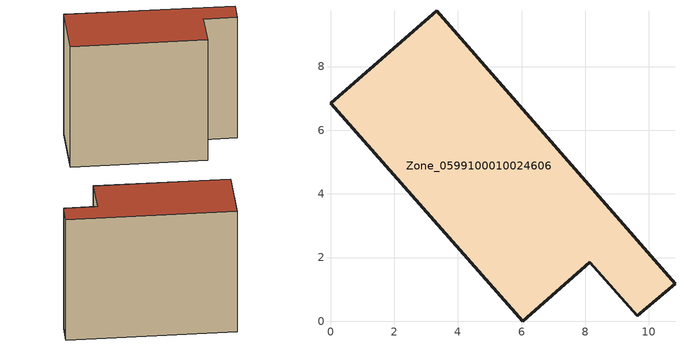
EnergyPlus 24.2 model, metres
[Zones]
Zone_0599100010024606
 floor ground (C_G): 0,6.85 3.33,9.75 10.82,1.18 9.62,0.18 8.13,1.86 6.04,0 z0
 wall outside (C_F): 3.33,9.75 0,6.85 6.04,0 8.13,1.86 9.62,0.18 10.82,1.18 3.33,9.75 z0:9.12
 roof outside (C_R): 10.82,1.18 3.33,9.75 0,6.85 6.04,0 8.13,1.86 9.62,0.18 z9.12
[BUILDING]
Pand.0599100010024606: North Axis=0; Terrain=City; Loads Convergence Tolerance Value=0.04; Temperature Convergence Tolerance Value=0.4; Solar Distribution=FullExterior; Maximum Number of Warmup Days=25; Minimum Number of Warmup Days=1
[Site:Location]
Rotterdam.The.Hague.AP_ZH_NLD Design_Conditions: Latitude=51.96; Longitude=4.45; Time Zone=1; Elevation=-4.5
[SITE:GROUNDTEMPERATURE:BUILDINGSURFACE]
18, 18, 18, 18, 18, 18, 18, 18, 18, 18, 18, 18
[MATERIAL] Thermal Absorptance=0.9; Solar Absorptance=0.7; Visible Absorptance=0.7
Name | Roughness | Thickness | Conductivity | Density | Specific Heat
G.TI.1946 | MediumSmooth | 0.15 | 1 | 540 | 1210
F.TI.1946 | Rough | 0.3 | 0.857143 | 1920 | 840
R.TI.1946 | MediumRough | 0.2 | 0.1 | 1500 | 1000
[CONSTRUCTION]
C_G: G.TI.1946
C_F: F.TI.1946
C_R: R.TI.1946
[ZONE]
Zone_0599100010024606: Type=1; Multiplier=1; Ceiling Height=Autocalculate; Volume=Autocalculate; Floor Area=autocalculate; Part of Total Floor Area=Yes
[ZONEINFILTRATION:DESIGNFLOWRATE]
Infil_Zone_0599100010024606: Zone or ZoneList or Space or SpaceList=Zone_0599100010024606; Schedule=AlwaysOn; Design Flow Rate Calculation Method=Flow/Area; Flow Rate per Floor Area=0.003; Constant Term Coefficient=1; Temperature Term Coefficient=0; Velocity Term Coefficient=0; Velocity Squared Term Coefficient=0
[HVACTEMPLATE:ZONE:IDEALLOADSAIRSYSTEM]
Zone_0599100010024606: Maximum Heating Supply Air Temperature=50; Minimum Cooling Supply Air Temperature=13; Maximum Heating Supply Air Humidity Ratio=0.0156; Minimum Cooling Supply Air Humidity Ratio=0.0077; Heating Limit=NoLimit; Cooling Limit=NoLimit; Dehumidification Control Type=ConstantSensibleHeatRatio; Cooling Sensible Heat Ratio=0.7; Dehumidification Setpoint=60; Humidification Control Type=None; Humidification Setpoint=30; Outdoor Air Method=None; Outdoor Air Flow Rate per Person=0.00944; Outdoor Air Flow Rate per Zone Floor Area=0; Outdoor Air Flow Rate per Zone=0; Demand Controlled Ventilation Type=None; Outdoor Air Economizer Type=NoEconomizer; Heat Recovery Type=None; Sensible Heat Recovery Effectiveness=0.7; Latent Heat Recovery Effectiveness=0.65
[ZONECONTROL:THERMOSTAT]
ThermostatControl_Zone_0599100010024606: Zone or ZoneList=Zone_0599100010024606; Control Type Schedule=DualSetpointControlType; Control 1=Thermostat_Zone_0599100010024606; Temperature Difference Between Cutout And Setpoint=0
[THERMOSTATSETPOINT:DUALSETPOINT]
Thermostat_Zone_0599100010024606: Heating Setpoint Temperature Schedule=HeatingSetpoint_Zone_0599100010024606; Cooling Setpoint Temperature Schedule=CoolingSetpoint_Zone_0599100010024606
[SCHEDULE:COMPACT]
HeatingSetpoint_Zone_0599100010024606: Through: 12/31, For: AllDays, Until: 24:00, 21
CoolingSetpoint_Zone_0599100010024606: Through: 12/31, For: AllDays, Until: 24:00, 24
DualSetpointControlType: Through: 12/31, For: AllDays, Until: 24:00, 4
AlwaysOn: Through: 12/31, For: AllDays, Until: 24:00, 1
